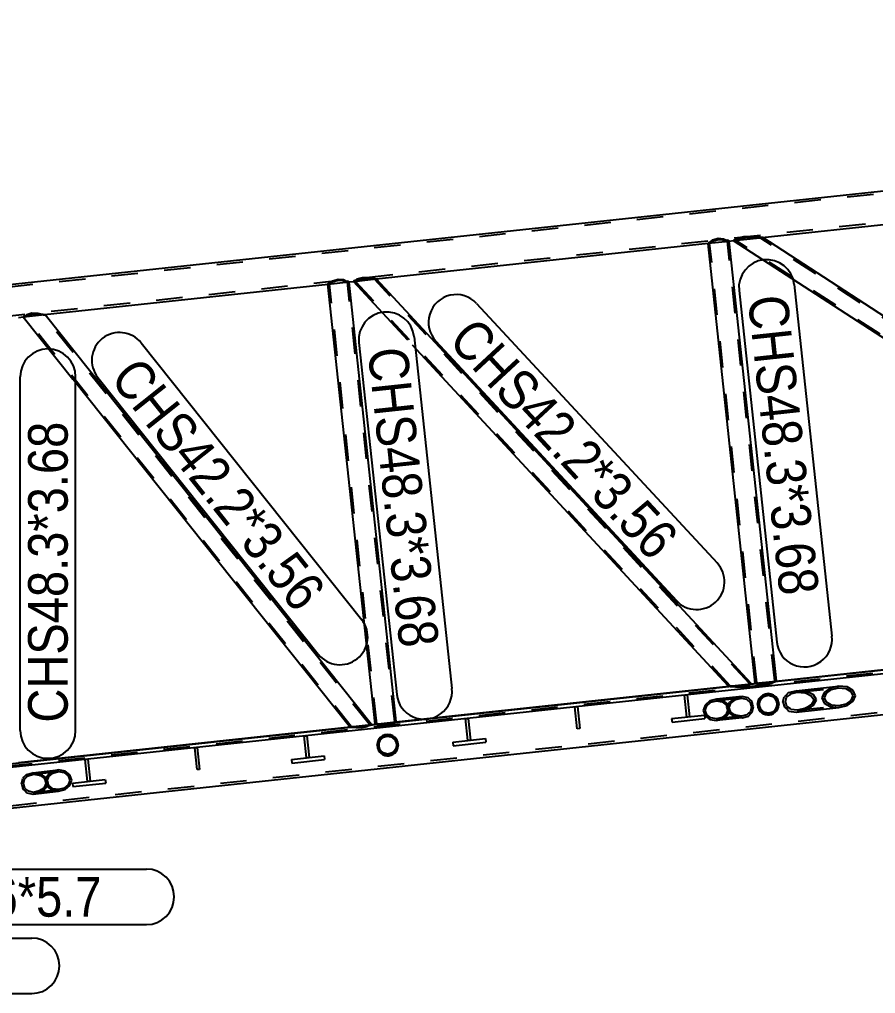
# Model space of a CAD drawing. Header units: millimetres. Extents: x 150000 to 150841, y 150000 to 150594.
# Drawn here: x 150112.1 to 150176.9, y 150248.5 to 150322.2 of the extents above; entities that cross this region are included whole.
import ezdxf

# ---------------------------------------------------------------- set-up
doc = ezdxf.new("R2010")
doc.units = ezdxf.units.MM
doc.linetypes.add('XKITLINE00', pattern=[0])
doc.linetypes.add('XKITLINE02', pattern=[4, 2, -2])
doc.styles.add('ARIAL', font='arial.ttf')

msp = doc.modelspace()

# ---------------------------------------------------------------- linework, layer by layer
at = {"color": 2, "linetype": 'XKITLINE00'}
for p, q in [((150111.088, 150302.082), (150498.022, 150343.646)), ((150168.298, 150305.676), (150209.563, 150310.109)), ((150498.359, 150307.387), (150110.636, 150265.746)), ((150498.388, 150307.121), (150110.665, 150265.481)), ((150166.459, 150305.639), (150166.929, 150305.753)), ((150166.929, 150305.753), (150167.567, 150305.758)), ((150167.567, 150305.758), (150167.856, 150305.71)), ((150167.856, 150305.71), (150168.114, 150305.71)), ((150168.355, 150305.666), (150168.114, 150305.71)), ((150212.804, 150276.792), (150168.355, 150305.666)), ((150139.072, 150302.537), (150164.228, 150305.239)), ((150164.207, 150305.22), (150164.306, 150305.311)), ((150167.78, 150271.956), (150164.207, 150305.22)), ((150164.306, 150305.311), (150164.393, 150305.338)), ((150164.393, 150305.338), (150164.583, 150305.497)), ((150164.583, 150305.497), (150164.975, 150305.611)), ((150164.975, 150305.611), (150165.383, 150305.583)), ((150165.383, 150305.583), (150165.602, 150305.468)), ((150165.602, 150305.468), (150165.692, 150305.46)), ((150165.808, 150305.392), (150165.692, 150305.46)), ((150165.784, 150305.406), (150166.153, 150305.446)), ((150169.381, 150272.128), (150165.808, 150305.392)), ((150166.139, 150305.428), (150166.195, 150305.504)), ((150210.589, 150276.554), (150166.139, 150305.428)), ((150166.195, 150305.504), (150166.378, 150305.552)), ((150166.378, 150305.552), (150166.459, 150305.639)), ((150113.979, 150299.841), (150135.458, 150302.149)), ((150135.437, 150302.13), (150135.536, 150302.221)), ((150139.01, 150268.866), (150135.437, 150302.13)), ((150135.536, 150302.221), (150135.623, 150302.248)), ((150135.623, 150302.248), (150135.812, 150302.406)), ((150135.812, 150302.406), (150136.205, 150302.521)), ((150136.205, 150302.521), (150136.613, 150302.492)), ((150136.613, 150302.492), (150136.832, 150302.378)), ((150136.832, 150302.378), (150136.922, 150302.37)), ((150137.038, 150302.301), (150136.922, 150302.37)), ((150137.014, 150302.316), (150137.383, 150302.355)), ((150140.611, 150269.038), (150137.038, 150302.301)), ((150137.369, 150302.337), (150137.427, 150302.414)), ((150141.47, 150297.915), (150137.369, 150302.337)), ((150137.427, 150302.414), (150137.577, 150302.458)), ((150137.577, 150302.458), (150137.656, 150302.545)), ((150137.656, 150302.545), (150138.038, 150302.649)), ((150138.038, 150302.649), (150138.528, 150302.639)), ((150138.528, 150302.639), (150138.74, 150302.583)), ((150138.74, 150302.583), (150138.937, 150302.576)), ((150139.114, 150302.524), (150138.937, 150302.576)), ((150167.486, 150271.925), (150139.114, 150302.524)), ((150112.42, 150299.727), (150112.564, 150299.771)), ((150112.564, 150299.771), (150112.645, 150299.858)), ((150112.645, 150299.858), (150113.012, 150299.961)), ((150113.012, 150299.961), (150113.473, 150299.947)), ((150113.473, 150299.947), (150113.669, 150299.89)), ((150113.669, 150299.89), (150113.855, 150299.882)), ((150113.855, 150299.882), (150114.017, 150299.829)), ((150138.716, 150268.835), (150114.017, 150299.829)), ((150111.999, 150299.629), (150112.375, 150299.669)), ((150112.361, 150299.651), (150112.42, 150299.727)), ((150116.117, 150294.936), (150112.361, 150299.651)), ((150165.742, 150271.737), (150141.825, 150297.532)), ((150116.134, 150294.915), (150116.117, 150294.936)), ((150137.059, 150268.657), (150116.134, 150294.915)), ((150111.403, 150262.478), (150302.159, 150282.965)), ((150169.354, 150272.108), (150210.655, 150276.544)), ((150167.298, 150271.831), (150167.417, 150271.861)), ((150167.417, 150271.861), (150167.486, 150271.925)), ((150167.465, 150271.906), (150167.81, 150271.943)), ((150167.78, 150271.956), (150167.894, 150271.904)), ((150167.894, 150271.904), (150167.951, 150271.901)), ((150169.225, 150272.038), (150169.28, 150272.053)), ((150169.28, 150272.053), (150169.381, 150272.128)), ((150140.584, 150269.019), (150165.791, 150271.726)), ((150162.596, 150269.382), (150162.418, 150271.039)), ((150162.617, 150271.06), (150162.794, 150269.403)), ((150165.742, 150271.737), (150165.906, 150271.699)), ((150165.906, 150271.699), (150166.053, 150271.698)), ((150170.088, 150271.016), (150169.968, 150270.922)), ((150170.296, 150271.233), (150170.088, 150271.016)), ((150170.296, 150271.233), (150170.881, 150271.377)), ((150170.881, 150271.377), (150174.097, 150271.723)), ((150172.998, 150271.248), (150172.829, 150270.833)), ((150173.463, 150271.574), (150172.998, 150271.248)), ((150173.022, 150270.846), (150173.166, 150271.197)), ((150173.166, 150271.197), (150173.559, 150271.473)), ((150174.097, 150271.723), (150173.463, 150271.574)), ((150173.559, 150271.473), (150174.097, 150271.6)), ((150174.732, 150271.656), (150174.097, 150271.723)), ((150174.097, 150271.6), (150174.636, 150271.543)), ((150174.636, 150271.543), (150175.03, 150271.318)), ((150175.197, 150271.39), (150174.732, 150271.656)), ((150175.03, 150271.318), (150175.174, 150270.985)), ((150175.368, 150270.997), (150175.197, 150271.39)), ((150163.981, 150270.292), (150163.848, 150269.883)), ((150164.347, 150270.602), (150163.981, 150270.292)), ((150164.114, 150270.236), (150164.424, 150270.498)), ((150164.847, 150270.729), (150164.347, 150270.602)), ((150164.424, 150270.498), (150164.848, 150270.606)), ((150166.797, 150270.938), (150164.847, 150270.729)), ((150165.348, 150270.641), (150164.847, 150270.729)), ((150164.848, 150270.606), (150165.272, 150270.532)), ((150165.272, 150270.532), (150165.583, 150270.294)), ((150165.715, 150270.36), (150165.348, 150270.641)), ((150165.583, 150270.294), (150165.698, 150269.956)), ((150165.85, 150269.962), (150165.715, 150270.36)), ((150167.245, 150270.844), (150166.797, 150270.938)), ((150167.347, 150270.722), (150167.245, 150270.844)), ((150167.54, 150270.555), (150167.347, 150270.722)), ((150167.613, 150270.219), (150167.54, 150270.555)), ((150169.875, 150270.516), (150169.968, 150270.922)), ((150169.875, 150270.516), (150169.908, 150270.465)), ((150169.908, 150270.465), (150169.987, 150270.117)), ((150172.829, 150270.833), (150172.999, 150270.44)), ((150172.999, 150270.44), (150173.464, 150270.175)), ((150173.166, 150270.513), (150173.022, 150270.846)), ((150173.561, 150270.288), (150173.166, 150270.513)), ((150174.099, 150270.231), (150173.561, 150270.288)), ((150174.637, 150270.357), (150174.099, 150270.231)), ((150175.03, 150270.633), (150174.637, 150270.357)), ((150174.733, 150270.257), (150175.198, 150270.582)), ((150175.174, 150270.985), (150175.03, 150270.633)), ((150175.198, 150270.582), (150175.368, 150270.997)), ((150154.31, 150268.492), (150154.132, 150270.149)), ((150154.331, 150270.17), (150154.509, 150268.513)), ((150163.848, 150269.883), (150163.983, 150269.485)), ((150164.001, 150269.889), (150164.114, 150270.236)), ((150164.115, 150269.552), (150164.001, 150269.889)), ((150164.426, 150269.314), (150164.115, 150269.552)), ((150165.585, 150269.61), (150165.275, 150269.347)), ((150165.352, 150269.244), (150165.717, 150269.554)), ((150165.698, 150269.956), (150165.585, 150269.61)), ((150165.717, 150269.554), (150165.85, 150269.962)), ((150167.273, 150269.45), (150167.47, 150269.672)), ((150167.47, 150269.672), (150167.555, 150269.75)), ((150167.555, 150269.75), (150167.643, 150270.154)), ((150167.643, 150270.154), (150167.613, 150270.219)), ((150169.987, 150270.117), (150170.211, 150269.966)), ((150170.211, 150269.966), (150170.331, 150269.838)), ((150170.331, 150269.838), (150170.883, 150269.762)), ((150170.883, 150269.762), (150174.099, 150270.108)), ((150173.464, 150270.175), (150174.099, 150270.108)), ((150174.099, 150270.108), (150174.733, 150270.257)), ((150138.646, 150268.771), (150138.716, 150268.835)), ((150138.695, 150268.816), (150139.04, 150268.853)), ((150139.01, 150268.866), (150139.124, 150268.814)), ((150139.124, 150268.814), (150139.181, 150268.812)), ((150140.455, 150268.948), (150140.51, 150268.963)), ((150140.51, 150268.963), (150140.611, 150269.038)), ((150146.024, 150267.602), (150145.846, 150269.259)), ((150146.045, 150269.281), (150146.223, 150267.623)), ((150161.452, 150269.259), (150163.938, 150269.526)), ((150161.452, 150269.259), (150161.481, 150268.994)), ((150161.481, 150268.994), (150163.966, 150269.261)), ((150162.794, 150269.403), (150162.596, 150269.382)), ((150163.938, 150269.526), (150163.966, 150269.261)), ((150163.983, 150269.485), (150164.35, 150269.205)), ((150164.35, 150269.205), (150164.851, 150269.116)), ((150164.851, 150269.239), (150164.426, 150269.314)), ((150165.275, 150269.347), (150164.851, 150269.239)), ((150166.8, 150269.325), (150164.851, 150269.116)), ((150164.851, 150269.116), (150165.352, 150269.244)), ((150166.8, 150269.325), (150167.273, 150269.45)), ((150112.009, 150265.95), (150137.104, 150268.645)), ((150137.059, 150268.657), (150137.211, 150268.617)), ((150137.211, 150268.617), (150137.35, 150268.615)), ((150138.532, 150268.742), (150138.646, 150268.771)), ((150154.509, 150268.513), (150154.31, 150268.492)), ((150133.807, 150266.29), (150133.629, 150267.947)), ((150133.828, 150267.968), (150134.006, 150266.311)), ((150139.615, 150267.846), (150139.615, 150267.846)), ((150140.297, 150267.846), (150140.297, 150267.846)), ((150144.881, 150267.479), (150147.367, 150267.746)), ((150144.881, 150267.479), (150144.909, 150267.214)), ((150144.909, 150267.214), (150147.395, 150267.481)), ((150146.223, 150267.623), (150146.024, 150267.602)), ((150147.367, 150267.746), (150147.395, 150267.481)), ((150125.522, 150265.4), (150125.344, 150267.057)), ((150125.543, 150267.079), (150125.721, 150265.421)), ((150117.236, 150264.51), (150117.058, 150266.167)), ((150117.257, 150266.189), (150117.435, 150264.532)), ((150132.664, 150266.167), (150135.15, 150266.434)), ((150132.664, 150266.167), (150132.692, 150265.902)), ((150132.692, 150265.902), (150135.178, 150266.169)), ((150134.006, 150266.311), (150133.807, 150266.29)), ((150135.15, 150266.434), (150135.178, 150266.169)), ((150139.553, 150266.558), (150139.553, 150266.558)), ((150140.358, 150266.558), (150140.358, 150266.558)), ((150112.612, 150265.04), (150113.084, 150265.165)), ((150113.084, 150265.165), (150115.032, 150265.376)), ((150114.532, 150265.248), (150114.166, 150264.938)), ((150114.299, 150264.882), (150114.609, 150265.144)), ((150115.032, 150265.376), (150114.532, 150265.248)), ((150114.609, 150265.144), (150115.033, 150265.253)), ((150115.533, 150265.287), (150115.032, 150265.376)), ((150115.033, 150265.253), (150115.457, 150265.178)), ((150115.457, 150265.178), (150115.768, 150264.94)), ((150115.9, 150265.007), (150115.533, 150265.287)), ((150125.721, 150265.421), (150125.522, 150265.4)), ((150112.241, 150264.336), (150112.329, 150264.739)), ((150112.42, 150264.823), (150112.329, 150264.739)), ((150112.612, 150265.04), (150112.42, 150264.823)), ((150114.166, 150264.938), (150114.033, 150264.529)), ((150114.033, 150264.529), (150114.168, 150264.131)), ((150114.186, 150264.535), (150114.299, 150264.882)), ((150114.3, 150264.198), (150114.186, 150264.535)), ((150115.768, 150264.94), (150115.883, 150264.603)), ((150115.883, 150264.603), (150115.77, 150264.256)), ((150116.035, 150264.609), (150115.9, 150265.007)), ((150115.902, 150264.2), (150116.035, 150264.609)), ((150116.093, 150264.387), (150118.578, 150264.654)), ((150116.093, 150264.387), (150116.121, 150264.122)), ((150116.121, 150264.122), (150118.607, 150264.389)), ((150117.435, 150264.532), (150117.236, 150264.51)), ((150118.578, 150264.654), (150118.607, 150264.389)), ((150112.241, 150264.336), (150112.27, 150264.275)), ((150112.27, 150264.275), (150112.343, 150263.934)), ((150112.343, 150263.934), (150112.532, 150263.772)), ((150112.532, 150263.772), (150112.638, 150263.646)), ((150112.638, 150263.646), (150113.085, 150263.552)), ((150113.085, 150263.552), (150115.036, 150263.762)), ((150114.168, 150264.131), (150114.535, 150263.851)), ((150114.611, 150263.96), (150114.3, 150264.198)), ((150114.535, 150263.851), (150115.036, 150263.762)), ((150115.036, 150263.885), (150114.611, 150263.96)), ((150115.46, 150263.994), (150115.036, 150263.885)), ((150115.036, 150263.762), (150115.536, 150263.89)), ((150115.77, 150264.256), (150115.46, 150263.994)), ((150115.536, 150263.89), (150115.902, 150264.2))]:
    msp.add_line(p, q, dxfattribs=at)
at = {"color": 7, "linetype": 'XKITLINE02'}
for p, q in [((150111.105, 150301.916), (150498.04, 150343.48)), ((150498.275, 150341.289), (150111.341, 150299.726)), ((150166.153, 150305.446), (150168.298, 150305.676)), ((150166.459, 150305.639), (150166.93, 150305.753)), ((150166.644, 150305.59), (150167.035, 150305.685)), ((150166.644, 150305.59), (150167.035, 150305.684)), ((150166.93, 150305.753), (150167.567, 150305.758)), ((150167.035, 150305.685), (150167.565, 150305.689)), ((150167.035, 150305.684), (150167.565, 150305.689)), ((150167.565, 150305.689), (150167.601, 150305.683)), ((150167.565, 150305.689), (150167.601, 150305.683)), ((150167.567, 150305.758), (150167.856, 150305.71)), ((150167.601, 150305.683), (150167.968, 150305.682)), ((150167.601, 150305.683), (150167.968, 150305.682)), ((150167.856, 150305.71), (150168.114, 150305.71)), ((150167.968, 150305.682), (150168.168, 150305.645)), ((150167.968, 150305.682), (150168.14, 150305.651)), ((150168.114, 150305.71), (150168.355, 150305.666)), ((150168.168, 150305.645), (150168.355, 150305.666)), ((150164.207, 150305.22), (150164.306, 150305.311)), ((150164.329, 150305.233), (150164.207, 150305.22)), ((150164.228, 150305.239), (150165.784, 150305.406)), ((150164.306, 150305.311), (150164.393, 150305.338)), ((150164.329, 150305.233), (150164.413, 150305.31)), ((150164.329, 150305.233), (150164.413, 150305.31)), ((150167.902, 150271.969), (150164.329, 150305.233)), ((150164.393, 150305.338), (150164.583, 150305.497)), ((150164.413, 150305.31), (150164.559, 150305.356)), ((150164.413, 150305.31), (150164.56, 150305.356)), ((150164.559, 150305.356), (150164.651, 150305.433)), ((150164.56, 150305.356), (150164.651, 150305.433)), ((150164.583, 150305.497), (150164.975, 150305.611)), ((150164.651, 150305.433), (150164.984, 150305.53)), ((150164.651, 150305.433), (150164.984, 150305.53)), ((150164.975, 150305.611), (150165.383, 150305.583)), ((150164.984, 150305.53), (150165.33, 150305.506)), ((150164.984, 150305.53), (150165.33, 150305.505)), ((150165.33, 150305.506), (150165.435, 150305.45)), ((150165.33, 150305.505), (150165.435, 150305.45)), ((150165.383, 150305.583), (150165.602, 150305.468)), ((150165.435, 150305.45), (150165.588, 150305.437)), ((150165.435, 150305.45), (150165.588, 150305.437)), ((150165.686, 150305.379), (150165.588, 150305.437)), ((150165.588, 150305.437), (150165.686, 150305.379)), ((150165.602, 150305.468), (150165.692, 150305.46)), ((150165.686, 150305.379), (150165.808, 150305.392)), ((150169.259, 150272.115), (150165.686, 150305.379)), ((150165.692, 150305.46), (150165.796, 150305.399)), ((150166.139, 150305.428), (150166.195, 150305.504)), ((150166.326, 150305.448), (150166.139, 150305.428)), ((150166.195, 150305.504), (150166.379, 150305.552)), ((150166.326, 150305.448), (150166.372, 150305.511)), ((150166.326, 150305.448), (150166.372, 150305.511)), ((150210.776, 150276.574), (150166.326, 150305.448)), ((150166.372, 150305.511), (150166.634, 150305.579)), ((150166.372, 150305.511), (150166.634, 150305.579)), ((150166.379, 150305.552), (150166.459, 150305.639)), ((150166.634, 150305.579), (150166.644, 150305.59)), ((150166.634, 150305.579), (150166.644, 150305.59)), ((150212.618, 150276.772), (150168.168, 150305.645)), ((150135.437, 150302.13), (150135.536, 150302.221)), ((150135.559, 150302.143), (150135.437, 150302.13)), ((150135.458, 150302.149), (150137.014, 150302.316)), ((150135.536, 150302.221), (150135.623, 150302.248)), ((150135.559, 150302.143), (150135.643, 150302.22)), ((150135.559, 150302.143), (150135.643, 150302.22)), ((150139.132, 150268.879), (150135.559, 150302.143)), ((150135.623, 150302.248), (150135.812, 150302.406)), ((150135.643, 150302.22), (150135.789, 150302.266)), ((150135.643, 150302.22), (150135.79, 150302.266)), ((150135.789, 150302.266), (150135.881, 150302.342)), ((150135.79, 150302.266), (150135.881, 150302.342)), ((150135.812, 150302.406), (150136.205, 150302.521)), ((150135.881, 150302.342), (150136.214, 150302.439)), ((150135.881, 150302.342), (150136.214, 150302.439)), ((150136.205, 150302.521), (150136.613, 150302.492)), ((150136.214, 150302.439), (150136.559, 150302.415)), ((150136.214, 150302.439), (150136.559, 150302.415)), ((150136.559, 150302.415), (150136.665, 150302.36)), ((150136.559, 150302.415), (150136.665, 150302.36)), ((150136.613, 150302.492), (150136.832, 150302.378)), ((150136.665, 150302.36), (150136.818, 150302.346)), ((150136.665, 150302.36), (150136.818, 150302.346)), ((150136.916, 150302.288), (150136.818, 150302.346)), ((150136.818, 150302.346), (150136.916, 150302.288)), ((150136.832, 150302.378), (150136.922, 150302.37)), ((150136.916, 150302.288), (150137.038, 150302.301)), ((150140.489, 150269.025), (150136.916, 150302.288)), ((150136.922, 150302.37), (150137.038, 150302.301)), ((150137.369, 150302.337), (150137.427, 150302.414)), ((150137.516, 150302.353), (150137.369, 150302.337)), ((150137.383, 150302.355), (150139.072, 150302.537)), ((150137.427, 150302.414), (150137.577, 150302.458)), ((150137.516, 150302.353), (150137.564, 150302.416)), ((150137.516, 150302.353), (150137.564, 150302.416)), ((150141.617, 150297.93), (150137.516, 150302.353)), ((150137.564, 150302.416), (150137.778, 150302.479)), ((150137.564, 150302.416), (150137.778, 150302.479)), ((150137.577, 150302.458), (150137.656, 150302.545)), ((150137.656, 150302.545), (150138.038, 150302.65)), ((150137.778, 150302.479), (150137.788, 150302.49)), ((150137.778, 150302.479), (150137.787, 150302.49)), ((150137.787, 150302.49), (150138.106, 150302.577)), ((150137.788, 150302.49), (150138.106, 150302.577)), ((150138.038, 150302.65), (150138.528, 150302.639)), ((150138.106, 150302.577), (150138.513, 150302.568)), ((150138.106, 150302.577), (150138.513, 150302.568)), ((150138.513, 150302.568), (150138.539, 150302.561)), ((150138.513, 150302.568), (150138.539, 150302.561)), ((150138.528, 150302.639), (150138.74, 150302.583)), ((150138.539, 150302.561), (150138.82, 150302.551)), ((150138.539, 150302.561), (150138.82, 150302.551)), ((150138.74, 150302.583), (150138.937, 150302.576)), ((150138.966, 150302.509), (150138.82, 150302.551)), ((150138.82, 150302.551), (150138.966, 150302.509)), ((150138.937, 150302.576), (150139.093, 150302.531)), ((150138.966, 150302.509), (150139.114, 150302.524)), ((150167.339, 150271.909), (150138.966, 150302.509)), ((150112.375, 150299.669), (150113.979, 150299.841)), ((150112.55, 150299.729), (150112.755, 150299.791)), ((150112.564, 150299.771), (150112.645, 150299.858)), ((150112.645, 150299.858), (150113.012, 150299.961)), ((150112.755, 150299.791), (150112.765, 150299.802)), ((150112.755, 150299.791), (150112.765, 150299.802)), ((150112.765, 150299.802), (150113.071, 150299.888)), ((150112.765, 150299.802), (150113.071, 150299.888)), ((150113.012, 150299.961), (150113.473, 150299.947)), ((150113.071, 150299.888), (150113.454, 150299.876)), ((150113.071, 150299.888), (150113.454, 150299.876)), ((150113.454, 150299.876), (150113.478, 150299.869)), ((150113.454, 150299.876), (150113.478, 150299.869)), ((150113.473, 150299.947), (150113.473, 150299.947)), ((150113.478, 150299.869), (150113.742, 150299.858)), ((150113.878, 150299.814), (150113.742, 150299.858)), ((150113.855, 150299.882), (150113.855, 150299.882)), ((150113.878, 150299.814), (150114.017, 150299.829)), ((150138.576, 150268.82), (150113.878, 150299.814)), ((150112.361, 150299.651), (150112.5, 150299.666)), ((150112.5, 150299.666), (150112.55, 150299.729)), ((150137.198, 150268.672), (150112.5, 150299.666)), ((150165.889, 150271.753), (150141.803, 150297.729)), ((150111.062, 150265.657), (150301.818, 150286.144)), ((150111.383, 150262.667), (150302.139, 150283.154)), ((150165.742, 150271.737), (150165.889, 150271.753)), ((150165.791, 150271.726), (150167.465, 150271.906)), ((150166.025, 150271.721), (150165.889, 150271.753)), ((150165.889, 150271.753), (150166.025, 150271.721)), ((150166.945, 150271.782), (150166.709, 150271.728)), ((150166.709, 150271.728), (150166.945, 150271.782)), ((150166.761, 150271.673), (150167.156, 150271.764)), ((150166.761, 150271.673), (150167.156, 150271.764)), ((150167.045, 150271.796), (150166.945, 150271.782)), ((150166.945, 150271.782), (150167.045, 150271.796)), ((150167.045, 150271.796), (150167.281, 150271.856)), ((150167.045, 150271.796), (150167.281, 150271.856)), ((150167.221, 150271.812), (150167.156, 150271.764)), ((150167.156, 150271.764), (150167.221, 150271.812)), ((150167.417, 150271.861), (150167.221, 150271.812)), ((150167.221, 150271.812), (150167.298, 150271.831)), ((150167.281, 150271.856), (150167.339, 150271.909)), ((150167.281, 150271.856), (150167.339, 150271.909)), ((150167.339, 150271.909), (150167.486, 150271.925)), ((150167.417, 150271.861), (150167.476, 150271.915)), ((150167.78, 150271.956), (150167.902, 150271.969)), ((150167.894, 150271.904), (150167.78, 150271.956)), ((150167.81, 150271.943), (150169.354, 150272.108)), ((150168.021, 150271.898), (150167.894, 150271.904)), ((150167.999, 150271.925), (150167.902, 150271.969)), ((150167.902, 150271.969), (150167.999, 150271.925)), ((150167.951, 150271.901), (150168.021, 150271.898)), ((150168.188, 150271.916), (150167.999, 150271.925)), ((150167.999, 150271.925), (150168.188, 150271.916)), ((150168.198, 150271.83), (150168.021, 150271.898)), ((150168.021, 150271.898), (150168.198, 150271.83)), ((150168.253, 150271.891), (150168.188, 150271.916)), ((150168.188, 150271.916), (150168.253, 150271.891)), ((150168.198, 150271.83), (150168.604, 150271.819)), ((150168.198, 150271.83), (150168.604, 150271.819)), ((150168.253, 150271.891), (150168.598, 150271.881)), ((150168.253, 150271.891), (150168.598, 150271.881)), ((150168.598, 150271.881), (150168.932, 150271.964)), ((150168.598, 150271.881), (150168.932, 150271.964)), ((150168.604, 150271.819), (150168.999, 150271.916)), ((150168.604, 150271.819), (150168.999, 150271.916)), ((150168.991, 150272.002), (150168.932, 150271.964)), ((150168.932, 150271.964), (150168.991, 150272.002)), ((150169.174, 150272.051), (150168.991, 150272.002)), ((150168.991, 150272.002), (150169.174, 150272.051)), ((150169.157, 150272.02), (150168.999, 150271.916)), ((150168.999, 150271.916), (150169.157, 150272.02)), ((150169.28, 150272.053), (150169.157, 150272.02)), ((150169.157, 150272.02), (150169.225, 150272.038)), ((150169.174, 150272.051), (150169.259, 150272.115)), ((150169.174, 150272.051), (150169.259, 150272.115)), ((150169.259, 150272.115), (150169.381, 150272.128)), ((150169.28, 150272.053), (150169.368, 150272.118)), ((150162.418, 150271.039), (150162.617, 150271.06)), ((150165.906, 150271.699), (150165.742, 150271.737)), ((150166.149, 150271.697), (150165.906, 150271.699)), ((150166.025, 150271.721), (150166.319, 150271.719)), ((150166.025, 150271.721), (150166.319, 150271.719)), ((150166.053, 150271.698), (150166.149, 150271.697)), ((150166.284, 150271.67), (150166.149, 150271.697)), ((150166.149, 150271.697), (150166.284, 150271.67)), ((150166.284, 150271.67), (150166.761, 150271.673)), ((150166.284, 150271.67), (150166.761, 150271.673)), ((150166.425, 150271.726), (150166.319, 150271.719)), ((150166.319, 150271.719), (150166.425, 150271.726)), ((150166.709, 150271.728), (150166.425, 150271.726)), ((150166.425, 150271.726), (150166.709, 150271.728)), ((150168.065, 150270.748), (150168.36, 150271.043)), ((150168.36, 150271.043), (150168.762, 150271.151)), ((150168.421, 150270.936), (150168.762, 150271.028)), ((150168.762, 150271.151), (150169.165, 150271.043)), ((150168.762, 150271.028), (150169.104, 150270.936)), ((150169.165, 150271.043), (150169.46, 150270.748)), ((150170.149, 150270.873), (150170.372, 150271.046)), ((150170.372, 150271.046), (150170.462, 150271.14)), ((150170.462, 150271.14), (150170.957, 150271.262)), ((150171.6, 150271.319), (150170.881, 150271.377)), ((150170.957, 150271.262), (150174.097, 150271.6)), ((150170.957, 150271.262), (150171.566, 150271.213)), ((150171.566, 150271.213), (150171.647, 150271.183)), ((150171.894, 150271.21), (150171.6, 150271.319)), ((150171.647, 150271.183), (150172.028, 150270.995)), ((150172.185, 150271.066), (150171.894, 150271.21)), ((150172.402, 150270.733), (150172.185, 150271.066)), ((150166.751, 150270.81), (150164.848, 150270.606)), ((150165.641, 150270.075), (150165.82, 150270.489)), ((150165.802, 150270.104), (150165.944, 150270.432)), ((150165.921, 150270.569), (150165.82, 150270.489)), ((150166.269, 150270.807), (150165.921, 150270.569)), ((150165.944, 150270.432), (150166.149, 150270.593)), ((150166.149, 150270.593), (150166.304, 150270.699)), ((150166.269, 150270.807), (150166.797, 150270.938)), ((150166.304, 150270.699), (150166.751, 150270.81)), ((150166.751, 150270.81), (150167.131, 150270.73)), ((150167.131, 150270.73), (150167.155, 150270.701)), ((150167.155, 150270.701), (150167.402, 150270.488)), ((150167.402, 150270.488), (150167.463, 150270.203)), ((150167.957, 150270.346), (150168.065, 150270.748)), ((150167.957, 150270.346), (150168.065, 150269.943)), ((150168.08, 150270.346), (150168.171, 150270.687)), ((150168.171, 150270.004), (150168.08, 150270.346)), ((150168.171, 150270.687), (150168.421, 150270.936)), ((150169.104, 150270.936), (150169.353, 150270.687)), ((150169.353, 150270.687), (150169.445, 150270.346)), ((150169.445, 150270.346), (150169.353, 150270.004)), ((150169.46, 150270.748), (150169.567, 150270.346)), ((150169.567, 150270.346), (150169.46, 150269.943)), ((150170.07, 150270.528), (150170.149, 150270.873)), ((150170.098, 150270.485), (150170.07, 150270.528)), ((150170.165, 150270.19), (150170.098, 150270.485)), ((150172.013, 150270.309), (150171.734, 150270.13)), ((150172.222, 150270.667), (150172.013, 150270.309)), ((150172.028, 150270.995), (150172.212, 150270.712)), ((150172.168, 150270.257), (150172.414, 150270.68)), ((150172.212, 150270.712), (150172.222, 150270.667)), ((150172.414, 150270.68), (150172.402, 150270.733)), ((150154.132, 150270.149), (150154.331, 150270.17)), ((150165.641, 150270.075), (150165.655, 150270.009)), ((150165.655, 150270.009), (150165.808, 150269.681)), ((150165.792, 150270.081), (150165.802, 150270.104)), ((150165.804, 150270.025), (150165.792, 150270.081)), ((150165.934, 150269.747), (150165.804, 150270.025)), ((150165.808, 150269.681), (150166.044, 150269.519)), ((150166.236, 150269.539), (150165.934, 150269.747)), ((150166.285, 150269.513), (150166.236, 150269.539)), ((150167.155, 150269.549), (150166.754, 150269.443)), ((150167.242, 150269.648), (150167.155, 150269.549)), ((150167.415, 150269.806), (150167.242, 150269.648)), ((150167.489, 150270.148), (150167.415, 150269.806)), ((150167.463, 150270.203), (150167.489, 150270.148)), ((150168.065, 150269.943), (150168.36, 150269.648)), ((150168.404, 150269.772), (150168.171, 150270.004)), ((150168.36, 150269.648), (150168.762, 150269.541)), ((150168.421, 150269.755), (150168.404, 150269.772)), ((150168.762, 150269.663), (150168.421, 150269.755)), ((150169.104, 150269.755), (150168.762, 150269.663)), ((150168.762, 150269.541), (150169.165, 150269.648)), ((150169.353, 150270.004), (150169.104, 150269.755)), ((150169.46, 150269.943), (150169.165, 150269.648)), ((150170.458, 150269.993), (150170.165, 150270.19)), ((150170.491, 150269.958), (150170.458, 150269.993)), ((150170.959, 150269.893), (150170.491, 150269.958)), ((150170.883, 150269.762), (150171.567, 150269.916)), ((150170.959, 150269.893), (150174.099, 150270.231)), ((150171.539, 150270.024), (150170.959, 150269.893)), ((150171.734, 150270.13), (150171.539, 150270.024)), ((150171.567, 150269.916), (150172.017, 150270.16)), ((150172.017, 150270.16), (150172.168, 150270.257)), ((150137.104, 150268.645), (150138.695, 150268.816)), ((150138.518, 150268.767), (150138.576, 150268.82)), ((150138.518, 150268.767), (150138.576, 150268.82)), ((150138.576, 150268.82), (150138.716, 150268.835)), ((150138.646, 150268.771), (150138.716, 150268.835)), ((150139.01, 150268.866), (150139.132, 150268.879)), ((150139.124, 150268.814), (150139.01, 150268.866)), ((150139.04, 150268.853), (150140.584, 150269.019)), ((150139.251, 150268.808), (150139.124, 150268.814)), ((150139.228, 150268.835), (150139.132, 150268.879)), ((150139.132, 150268.879), (150139.228, 150268.835)), ((150139.181, 150268.812), (150139.251, 150268.808)), ((150139.418, 150268.826), (150139.228, 150268.835)), ((150139.228, 150268.835), (150139.418, 150268.826)), ((150139.428, 150268.741), (150139.251, 150268.808)), ((150139.251, 150268.808), (150139.428, 150268.74)), ((150139.483, 150268.801), (150139.418, 150268.826)), ((150139.418, 150268.826), (150139.483, 150268.801)), ((150139.483, 150268.801), (150139.827, 150268.791)), ((150139.483, 150268.801), (150139.827, 150268.791)), ((150139.827, 150268.791), (150140.162, 150268.874)), ((150139.827, 150268.791), (150140.162, 150268.874)), ((150139.834, 150268.729), (150140.228, 150268.826)), ((150139.834, 150268.729), (150140.228, 150268.826)), ((150140.221, 150268.912), (150140.162, 150268.874)), ((150140.162, 150268.874), (150140.22, 150268.912)), ((150140.22, 150268.912), (150140.403, 150268.962)), ((150140.403, 150268.962), (150140.221, 150268.912)), ((150140.387, 150268.93), (150140.228, 150268.826)), ((150140.228, 150268.826), (150140.387, 150268.93)), ((150140.51, 150268.963), (150140.387, 150268.93)), ((150140.387, 150268.93), (150140.455, 150268.948)), ((150140.403, 150268.962), (150140.489, 150269.025)), ((150140.403, 150268.962), (150140.489, 150269.025)), ((150140.489, 150269.025), (150140.611, 150269.038)), ((150140.51, 150268.963), (150140.597, 150269.028)), ((150145.846, 150269.259), (150146.045, 150269.281)), ((150166.754, 150269.443), (150164.851, 150269.239)), ((150166.044, 150269.519), (150166.246, 150269.407)), ((150166.246, 150269.407), (150166.8, 150269.325)), ((150166.754, 150269.443), (150166.285, 150269.513)), ((150137.059, 150268.657), (150137.198, 150268.672)), ((150137.211, 150268.617), (150137.059, 150268.657)), ((150137.325, 150268.639), (150137.198, 150268.672)), ((150137.198, 150268.672), (150137.325, 150268.639)), ((150137.439, 150268.613), (150137.211, 150268.617)), ((150137.325, 150268.639), (150137.602, 150268.634)), ((150137.325, 150268.639), (150137.602, 150268.634)), ((150137.35, 150268.615), (150137.44, 150268.613)), ((150137.565, 150268.585), (150137.439, 150268.613)), ((150137.44, 150268.613), (150137.565, 150268.586)), ((150137.565, 150268.586), (150138.015, 150268.586)), ((150137.565, 150268.585), (150138.015, 150268.585)), ((150137.703, 150268.642), (150137.602, 150268.634)), ((150137.602, 150268.634), (150137.701, 150268.641)), ((150137.701, 150268.641), (150137.97, 150268.641)), ((150137.97, 150268.642), (150137.703, 150268.642)), ((150138.195, 150268.695), (150137.97, 150268.642)), ((150137.97, 150268.641), (150138.197, 150268.695)), ((150138.015, 150268.586), (150138.393, 150268.675)), ((150138.015, 150268.585), (150138.394, 150268.674)), ((150138.291, 150268.708), (150138.195, 150268.695)), ((150138.197, 150268.695), (150138.291, 150268.708)), ((150138.291, 150268.708), (150138.518, 150268.767)), ((150138.291, 150268.708), (150138.518, 150268.767)), ((150138.393, 150268.675), (150138.458, 150268.723)), ((150138.458, 150268.723), (150138.394, 150268.674)), ((150138.646, 150268.771), (150138.458, 150268.723)), ((150138.458, 150268.723), (150138.532, 150268.742)), ((150139.428, 150268.741), (150139.834, 150268.729)), ((150139.428, 150268.74), (150139.834, 150268.729)), ((150133.629, 150267.947), (150133.828, 150267.968)), ((150139.151, 150267.255), (150139.259, 150267.658)), ((150139.259, 150267.658), (150139.553, 150267.952)), ((150139.274, 150267.255), (150139.365, 150267.596)), ((150139.365, 150267.596), (150139.499, 150267.731)), ((150139.499, 150267.731), (150139.615, 150267.846)), ((150139.553, 150267.952), (150139.956, 150268.06)), ((150139.615, 150267.846), (150139.956, 150267.937)), ((150139.956, 150268.06), (150140.358, 150267.952)), ((150139.956, 150267.937), (150140.297, 150267.846)), ((150140.297, 150267.846), (150140.324, 150267.819)), ((150140.324, 150267.819), (150140.547, 150267.596)), ((150140.475, 150267.835), (150140.358, 150267.952)), ((150140.653, 150267.658), (150140.475, 150267.835)), ((150140.547, 150267.596), (150140.638, 150267.255)), ((150140.653, 150267.658), (150140.761, 150267.255)), ((150125.344, 150267.057), (150125.543, 150267.079)), ((150139.151, 150267.255), (150139.259, 150266.853)), ((150139.259, 150266.853), (150139.553, 150266.558)), ((150139.365, 150266.914), (150139.274, 150267.255)), ((150139.6, 150266.679), (150139.365, 150266.914)), ((150139.615, 150266.664), (150139.6, 150266.679)), ((150139.956, 150266.573), (150139.615, 150266.664)), ((150140.297, 150266.664), (150139.956, 150266.573)), ((150140.547, 150266.914), (150140.297, 150266.664)), ((150140.653, 150266.853), (150140.358, 150266.558)), ((150140.638, 150267.255), (150140.547, 150266.914)), ((150140.761, 150267.255), (150140.653, 150266.853)), ((150117.058, 150266.167), (150117.257, 150266.189)), ((150139.553, 150266.558), (150139.956, 150266.45)), ((150139.956, 150266.45), (150140.358, 150266.558)), ((150113.639, 150265.083), (150113.084, 150265.165)), ((150113.131, 150265.047), (150115.033, 150265.253)), ((150112.395, 150264.342), (150112.469, 150264.684)), ((150112.469, 150264.684), (150112.647, 150264.847)), ((150112.647, 150264.847), (150112.73, 150264.941)), ((150112.73, 150264.941), (150113.131, 150265.047)), ((150113.131, 150265.047), (150113.6, 150264.977)), ((150113.6, 150264.977), (150113.643, 150264.954)), ((150113.835, 150264.975), (150113.639, 150265.083)), ((150113.643, 150264.954), (150113.95, 150264.744)), ((150114.076, 150264.81), (150113.835, 150264.975)), ((150114.091, 150264.409), (150113.94, 150264.059)), ((150113.95, 150264.744), (150114.078, 150264.47)), ((150114.064, 150264.002), (150114.243, 150264.415)), ((150114.227, 150264.486), (150114.076, 150264.81)), ((150114.078, 150264.47), (150114.091, 150264.409)), ((150114.243, 150264.415), (150114.227, 150264.486)), ((150112.419, 150264.291), (150112.395, 150264.342)), ((150112.481, 150264.002), (150112.419, 150264.291)), ((150112.724, 150263.793), (150112.481, 150264.002)), ((150112.752, 150263.759), (150112.724, 150263.793)), ((150113.131, 150263.68), (150112.752, 150263.759)), ((150113.085, 150263.552), (150113.613, 150263.683)), ((150113.131, 150263.68), (150115.036, 150263.885)), ((150113.579, 150263.791), (150113.131, 150263.68)), ((150113.741, 150263.902), (150113.579, 150263.791)), ((150113.613, 150263.683), (150113.968, 150263.926)), ((150113.94, 150264.059), (150113.741, 150263.902)), ((150113.968, 150263.926), (150114.064, 150264.002))]:
    msp.add_line(p, q, dxfattribs=at)
at = {"color": 7, "linetype": 'XKITLINE00'}
for p, q in [((150170.731, 150302.12), (150173.591, 150275.495)), ((150166.555, 150301.671), (150169.415, 150275.047)), ((150146.686, 150300.682), (150164.893, 150281.046)), ((150121.3, 150297.692), (150137.987, 150276.75)), ((150137.781, 150297.72), (150140.641, 150271.095)), ((150141.957, 150298.168), (150144.817, 150271.544)), ((150143.606, 150297.826), (150161.813, 150278.19)), ((150112.134, 150268.359), (150112.134, 150295.136)), ((150116.334, 150268.359), (150116.334, 150295.136)), ((150118.015, 150295.074), (150134.703, 150274.132)), ((150094.918, 150257.874), (150121.696, 150257.874)), ((150094.918, 150253.674), (150121.696, 150253.674)), ((150086.226, 150252.657), (150113.004, 150252.657)), ((150086.226, 150248.457), (150113.004, 150248.457))]:
    msp.add_line(p, q, dxfattribs=at)
for centre, start, end in [((150168.643, 150301.896), 6.12997, 186.12997), ((150145.146, 150299.254), 42.83723, 222.83723), ((150139.869, 150297.944), 6.12997, 186.12997), ((150119.657, 150296.383), 38.55019, 218.55019), ((150114.234, 150295.136), 359.9999, 179.9999), ((150163.353, 150279.618), 222.83723, 42.83723), ((150136.345, 150275.441), 218.55019, 38.55019), ((150171.503, 150275.271), 186.12997, 6.12997), ((150142.729, 150271.319), 186.12997, 6.12997), ((150114.234, 150268.359), 179.9999, 359.9999), ((150121.696, 150255.774), 270, 90), ((150113.004, 150250.557), 270, 90)]:
    msp.add_arc(centre, 2.1, start, end, dxfattribs=at)
at = {"color": 2, "linetype": 'XKITLINE00'}
for centre, radius, start, end in [((150168.762, 150270.346), 0.805, 30, 210), ((150168.762, 150270.346), 0.682, 330, 150), ((150168.762, 150270.346), 0.805, 210, 30), ((150168.762, 150270.346), 0.682, 150, 330), ((150139.956, 150267.255), 0.805, 30, 210), ((150139.956, 150267.255), 0.805, 210, 30), ((150139.956, 150267.255), 0.682, 150, 330), ((150139.956, 150267.255), 0.682, 330, 150)]:
    msp.add_arc(centre, radius, start, end, dxfattribs=at)

# ---------------------------------------------------------------- texts
at = {"color": 3, "style": 'ARIAL', "width": 0.85}
for s, rotation, p in [('CHS48.3*3.68', -83.86956, (150167.216, 150301.139)), ('CHS42.2*3.56', -47.16016, (150144.454, 150297.794)), ('CHS48.3*3.68', -83.86956, (150138.442, 150297.187)), ('CHS42.2*3.56', -51.45161, (150118.858, 150294.979)), ('CHS48.3*3.68', 90.00021, (150115.734, 150268.959))]:
    msp.add_text(s, height=3, rotation=rotation, dxfattribs=at).set_placement(p)
msp.add_text('CHS101.6*5.7', height=3, dxfattribs=at).set_placement((150095.518, 150254.274))

doc.saveas('drawing.dxf')
